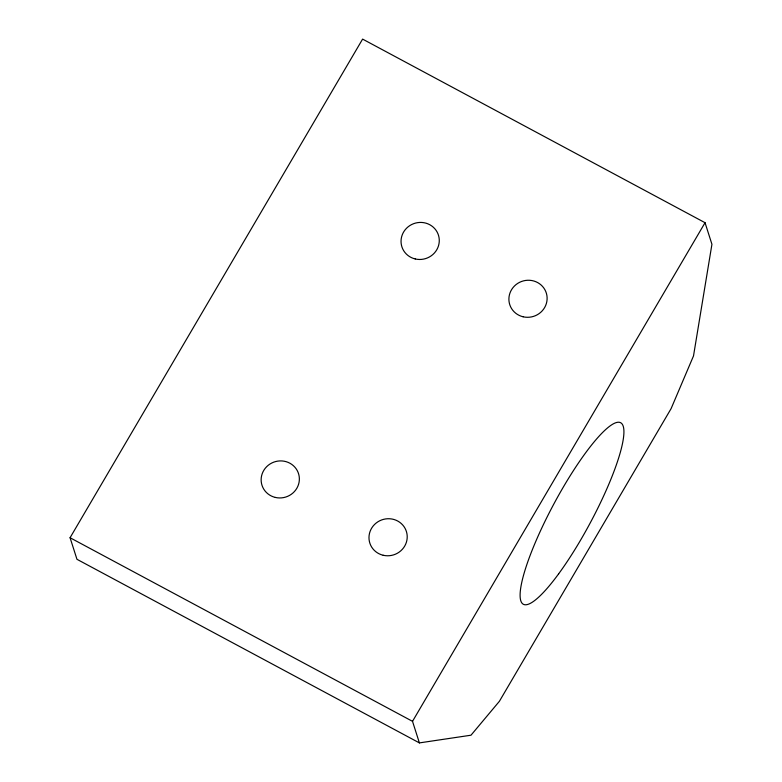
<?xml version="1.0" encoding="UTF-8"?>
<svg xmlns="http://www.w3.org/2000/svg" width="782" height="782" viewBox="0 0 782 782"><rect width="100%" height="100%" fill="white"/><g stroke="black" fill="none" stroke-linecap="round" stroke-linejoin="round"><path stroke-width="1.17" d="M70.067 537.733L362.604 39.1L705.041 222.704L711.933 244.267L693.507 355.927L671.103 408.624L499.395 701.298L470.999 735.207L419.396 742.9L76.959 559.296L70.067 537.733L412.515 721.336L419.396 742.9M412.515 721.336L705.041 222.704M558.651 573.832A102.96 20.498 -61.8 0 0 622.13 424.03A102.96 20.498 -61.8 0 0 535.269 542.61A102.96 20.498 -61.8 0 0 558.651 573.832M383.17 555.259A19.188 18.465 -17.7 0 0 406.562 532.034A19.188 18.465 -17.7 0 0 374.558 524.458A19.188 18.465 -17.7 0 0 383.17 555.259M523.08 316.778A19.188 18.465 -17.7 0 0 546.471 293.563A19.188 18.465 -17.7 0 0 514.468 285.987A19.188 18.465 -17.7 0 0 523.08 316.778M415.232 258.959A19.188 18.465 -17.7 0 0 438.624 235.734A19.188 18.465 -17.7 0 0 406.62 228.158A19.188 18.465 -17.7 0 0 415.232 258.959M275.323 497.43A19.188 18.465 -17.7 0 0 298.714 474.215A19.188 18.465 -17.7 0 0 266.711 466.639A19.188 18.465 -17.7 0 0 275.323 497.43"/></g></svg>
